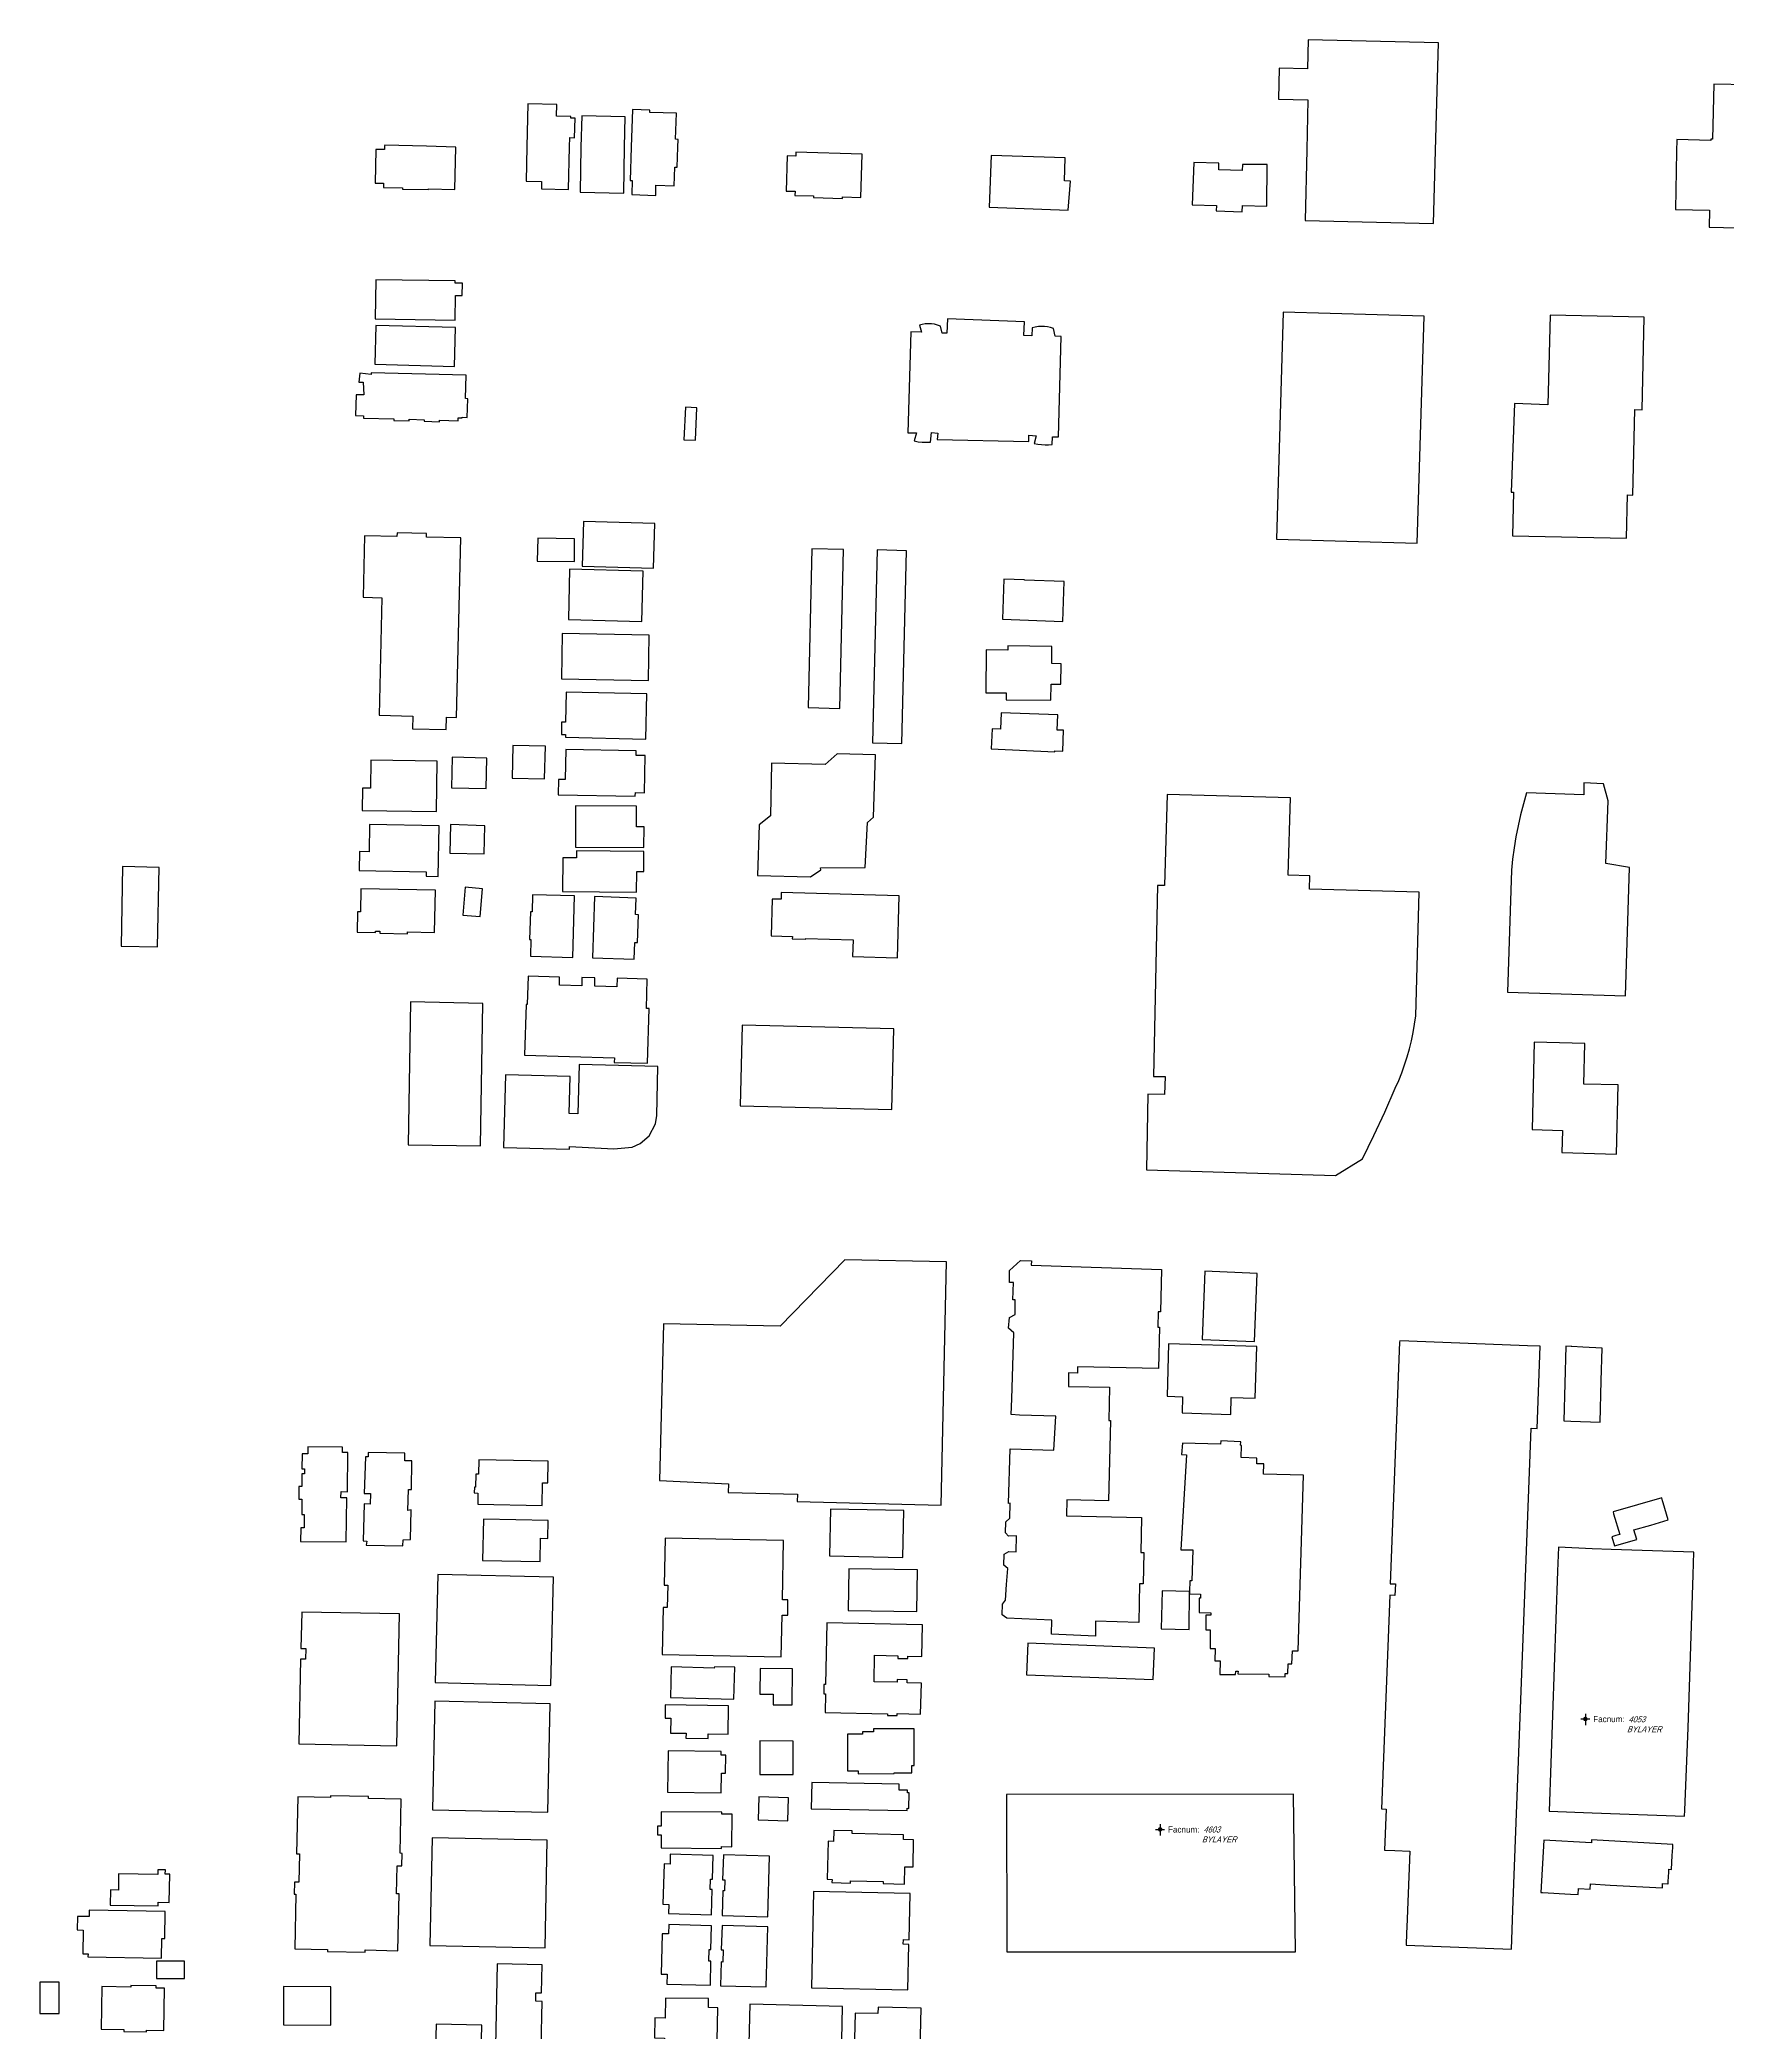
# Model space of a CAD drawing. Header units: inches. Extents: x 1273557 to 1282364, y 239587 to 246310.
# Drawn here: x 1273739 to 1274909, y 244189 to 245570 of the extents above; entities that cross this region are included whole.
import ezdxf
from ezdxf.enums import TextEntityAlignment as Align

# ---------------------------------------------------------------- set-up
doc = ezdxf.new("R2010")
doc.units = ezdxf.units.IN
doc.header["$MEASUREMENT"] = 0
doc.linetypes.add('DASHED2', pattern=[0.375, 0.25, -0.125])
for name, color, linetype, lineweight in [('BLDG-DATA', 159, 'DASHED2', 30), ('BLDG-NONUW-NOTUSED', 5, 'Continuous', 30), ('PRKG-UW-OFF', 62, 'Continuous', 30)]:
    doc.layers.add(name, color=color, linetype=linetype, lineweight=lineweight)
doc.layers.add('BLDG-UW', color=231, linetype='Continuous')
doc.layers.add('PRKG-DATA', color=255, linetype='Continuous')
doc.styles.add('SS_LITE', font='FRABK.TTF', dxfattribs={"height": 16})

# ---------------------------------------------------------------- blocks, each defined once
blk = doc.blocks.new('*U1')
for p, q in [((-3.1, 0), (3.1, 0)), ((0, 3.5), (0, -4.2))]:
    blk.add_line(p, q)
at = {"const_width": 1.5}
blk.add_lwpolyline([(-0.8, 0, 1), (0.8, 0, 1)], format="xyb", close=True, dxfattribs=at)
at = {"layer": 'BLDG-DATA', "color": 1, "style": 'SS_LITE'}
blk.add_text('Facnum:', height=4.2, dxfattribs=at).set_placement((27.3, -2.2), align=Align.RIGHT)
at = {"layer": 'BLDG-DATA', "color": 7, "style": 'SS_LITE', "oblique": 20, "width": 0.9, "flags": 8}
for tag, p in [('FACNUM', (30, -2.2)), ('OBJECT', (28.8, -9.2))]:
    blk.add_attdef(tag, p, '', height=4.2, dxfattribs=at)
blk = doc.blocks.new('*U8')
for p, q in [((-3.1, 0), (3.1, 0)), ((0, 3.5), (0, -4.2))]:
    blk.add_line(p, q)
at = {"const_width": 1.5}
blk.add_lwpolyline([(-0.8, 0, 1), (0.8, 0, 1)], format="xyb", close=True, dxfattribs=at)
at = {"layer": 'PRKG-DATA', "color": 1, "style": 'SS_LITE'}
blk.add_text('Facnum:', height=4.2, dxfattribs=at).set_placement((27.3, -2.2), align=Align.RIGHT)
at = {"layer": 'PRKG-DATA', "color": 7, "style": 'SS_LITE', "oblique": 20, "width": 0.9, "flags": 8}
for tag, p in [('FACNUM', (30, -2.2)), ('OBJECT', (28.8, -9.2))]:
    blk.add_attdef(tag, p, '', height=4.2, dxfattribs=at)

msp = doc.modelspace()

# ---------------------------------------------------------------- linework, layer by layer
at = {"layer": 'BLDG-NONUW-NOTUSED'}
for points in [[(1274617.8, 245493.6), (1274616.6, 245444.7), (1274705.7, 245442.7), (1274707.1, 245493.3), (1274709.1, 245567.8), (1274618.7, 245569.9), (1274618.3, 245549.9), (1274598.6, 245550.3), (1274598.1, 245528.7), (1274618.6, 245528.3)], [(1274874.4, 245500.8), (1274874.2, 245492.6), (1274873.3, 245452.4), (1274897, 245451.8), (1274896.7, 245440.1), (1274966.8, 245438.4), (1274967.8, 245477.8), (1274968.8, 245477.8), (1274969.1, 245492.2), (1274969.3, 245498.9), (1274930.4, 245499.8), (1274931.1, 245529.7), (1274923.5, 245529.9), (1274923.7, 245538.6), (1274899.9, 245539.1), (1274899, 245501), (1274897.8, 245501), (1274897.8, 245500.2)], [(1274106.7, 245495.7), (1274106.9, 245502.1), (1274110.2, 245502), (1274110.5, 245515.6), (1274107.5, 245515.7), (1274107.5, 245516.8), (1274097.6, 245517), (1274097.8, 245525.1), (1274077.7, 245525.6), (1274077.1, 245495.8), (1274076.5, 245472), (1274087.3, 245471.8), (1274087.2, 245466.6), (1274106, 245466.2)], [(1274148.7, 245472.5), (1274150.1, 245472.4), (1274149.8, 245462.7), (1274166.4, 245462.1), (1274166.6, 245469.1), (1274179.2, 245468.6), (1274179.6, 245481.7), (1274181.3, 245481.7), (1274181.8, 245495.4), (1274182, 245500.9), (1274180.2, 245501), (1274180.8, 245519), (1274162.3, 245519.6), (1274162.3, 245521.2), (1274150.4, 245521.6), (1274149.5, 245495.5)], [(1274144.8, 245495.5), (1274145.2, 245516.6), (1274115.1, 245517.2), (1274114.6, 245495.6), (1274114, 245464.2), (1274144.2, 245463.7)], [(1273990.9, 245467.3), (1273990.9, 245466.5), (1274009, 245466.1), (1274009, 245466.6), (1274027.1, 245466.2), (1274027.8, 245495.5), (1274007.4, 245496.1), (1274007.4, 245496.1), (1273978.6, 245496.8), (1273978.5, 245496.2), (1273978.5, 245493.8), (1273972.5, 245493.9), (1273971.9, 245470.6), (1273977.7, 245470.5), (1273977.6, 245467.6)], [(1274308.6, 245460.6), (1274309.5, 245490.6), (1274263.6, 245492), (1274263.5, 245489.3), (1274257.6, 245489.5), (1274256.8, 245465.1), (1274263, 245465), (1274262.9, 245462.1), (1274275.8, 245461.7), (1274275.8, 245460.6), (1274295.9, 245460), (1274295.9, 245461)], [(1274398.9, 245489.8), (1274397.6, 245453.8), (1274452.3, 245451.9), (1274454, 245472), (1274449.8, 245472.1), (1274450.3, 245488)], [(1274573.1, 245450.7), (1274573.2, 245455.1), (1274590.1, 245454.5), (1274590.4, 245483.4), (1274573.2, 245483.6), (1274573.1, 245479.3), (1274556.8, 245479.9), (1274556.9, 245484.3), (1274539.4, 245484.9), (1274538.4, 245455.6), (1274555.1, 245455), (1274554.9, 245451.3)], [(1274027.3, 245375.7), (1274027.6, 245392.8), (1274032.2, 245392.7), (1274032.4, 245401.2), (1274027.4, 245401.3), (1274027.4, 245402.8), (1273972.3, 245403.6), (1273971.9, 245376.6)], [(1274026.9, 245343.4), (1274027.7, 245370.4), (1273972.5, 245372), (1273971.6, 245345)], [(1274425.1, 245291.4), (1274425.1, 245295.9), (1274430.1, 245295.4), (1274428.9, 245290.2), (1274431.3, 245289.6), (1274433.8, 245289.3), (1274436.3, 245289.2), (1274438.8, 245289.2), (1274441.2, 245289.5), (1274441.4, 245294.8), (1274445.7, 245294.7), (1274447.4, 245364.3), (1274443.3, 245364.6), (1274442.2, 245369.8), (1274440.2, 245370.5), (1274438.1, 245371), (1274436, 245371.2), (1274433.8, 245371.3), (1274431.7, 245371.1), (1274429.5, 245370.8), (1274427.5, 245370.2), (1274427.2, 245364.7), (1274421.6, 245364.9), (1274422, 245374.5), (1274368.6, 245376.5), (1274368.3, 245366.6), (1274364.9, 245366.6), (1274363.8, 245371.4), (1274361.8, 245372.2), (1274359.8, 245372.7), (1274357.6, 245373), (1274355.5, 245373.1), (1274353.3, 245373), (1274351.2, 245372.6), (1274349.2, 245372.1), (1274350.6, 245367.2), (1274343.2, 245367.6), (1274341.3, 245297.6), (1274347.2, 245297.4), (1274345.5, 245291.9), (1274348.3, 245291.3), (1274351.2, 245291), (1274354.1, 245291), (1274356.9, 245291.1), (1274357.7, 245297.8), (1274362.1, 245297.3), (1274361.6, 245292.8)], [(1274601.3, 245381.1), (1274596.7, 245223.8), (1274694.4, 245220.9), (1274699.1, 245378.3)], [(1274845.1, 245313.6), (1274850.2, 245313.5), (1274851.7, 245377.6), (1274786.5, 245379.1), (1274784.9, 245317), (1274761.9, 245317.9), (1274759.4, 245256.4), (1274761, 245256.4), (1274760.3, 245226.2), (1274839.5, 245224.4), (1274840.2, 245254.5), (1274843.8, 245254.4)], [(1274005.9, 245306.6), (1274005.9, 245305.5), (1274016.5, 245305.2), (1274016.5, 245306.3), (1274029.4, 245305.9), (1274029.5, 245308), (1274032.3, 245307.9), (1274032.3, 245308.3), (1274035.8, 245308.2), (1274036.2, 245321.1), (1274034.5, 245321.2), (1274035, 245337.4), (1273969.1, 245339.1), (1273969.1, 245338), (1273961.4, 245338.9), (1273960.6, 245332.6), (1273963.7, 245332.6), (1273964, 245323.8), (1273958.8, 245323.9), (1273958.4, 245309.5), (1273963.8, 245309.3), (1273963.8, 245307.7), (1273984.8, 245307.2), (1273984.8, 245306.1), (1273995.6, 245305.8), (1273995.6, 245306.9)], [(1274194.9, 245314.9), (1274187, 245315.3), (1274185.9, 245292.7), (1274193.9, 245292.3)], [(1274164.8, 245203.6), (1274165.7, 245234.7), (1274116.3, 245236.1), (1274115.4, 245205)], [(1274031.3, 245224.6), (1274007.4, 245225.2), (1274007.5, 245227.7), (1273987.1, 245228.2), (1273987, 245225.6), (1273964.6, 245226.1), (1273963.6, 245183.5), (1273976.5, 245183.2), (1273974.6, 245101.7), (1273998.1, 245101.1), (1273997.9, 245092.4), (1274021.1, 245091.8), (1274021.3, 245100.4), (1274028.4, 245100.2)], [(1274110.2, 245224), (1274084.6, 245224.4), (1274084.3, 245208.6), (1274110, 245208.2)], [(1274296.7, 245216.7), (1274274.7, 245217.2), (1274272.1, 245107), (1274294.1, 245106.5)], [(1274316.8, 245082.7), (1274337.1, 245082.2), (1274340.3, 245215.8), (1274320, 245216.3)], [(1274105.9, 245168), (1274156.8, 245166.8), (1274157.7, 245201.7), (1274106.7, 245203)], [(1274448.6, 245166.8), (1274449.5, 245194.5), (1274422, 245195.4), (1274422, 245195.5), (1274407.8, 245196), (1274406.8, 245168.3)], [(1274161.9, 245157.2), (1274101.6, 245158.4), (1274101, 245127), (1274161.4, 245125.9)], [(1274440.4, 245112.2), (1274440.5, 245123.3), (1274447.2, 245123.3), (1274447.4, 245137.4), (1274441, 245137.5), (1274441.1, 245149.5), (1274410.6, 245149.8), (1274410.6, 245146.9), (1274395.6, 245147.1), (1274395.2, 245117.3), (1274409.4, 245117.2), (1274409.3, 245112.5)], [(1274159.6, 245085.2), (1274160.3, 245116.5), (1274104.4, 245117.7), (1274103.9, 245096.9), (1274101.2, 245096.9), (1274101, 245088.4), (1274103.8, 245088.3), (1274103.8, 245086.5)], [(1274405.8, 245103.4), (1274405.4, 245092), (1274399.6, 245092.3), (1274399, 245078.4), (1274443, 245076.3), (1274443, 245077), (1274448.6, 245076.8), (1274449.1, 245091.4), (1274444.8, 245091.5), (1274445.2, 245102)], [(1274089.9, 245080.2), (1274067.3, 245080.7), (1274066.8, 245058.1), (1274089.4, 245057.6)], [(1273969, 245070.6), (1273968.7, 245051.1), (1273963.1, 245051.2), (1273962.9, 245035.8), (1274014.4, 245035.1), (1274014.9, 245069.9)], [(1274048.9, 245051), (1274049.4, 245072.1), (1274025.3, 245072.6), (1274024.8, 245051.5)], [(1274104.1, 245078), (1274103.7, 245057.2), (1274099.1, 245057.3), (1274098.9, 245046.6), (1274152.2, 245045.6), (1274152.3, 245048.2), (1274158.6, 245048), (1274159.1, 245073.8), (1274152.9, 245073.9), (1274152.9, 245077)], [(1274311.6, 244996.1), (1274313.3, 245027.5), (1274317.5, 245031.2), (1274318.7, 245074.3), (1274292.2, 245075.1), (1274283.9, 245067.7), (1274246.8, 245068.5), (1274246, 245032), (1274238.2, 245025.7), (1274237, 244990.7), (1274273.8, 244989.7), (1274281, 244994.6), (1274280.6, 244995.9)], [(1274757, 244909.9), (1274838.7, 244907.2), (1274841.6, 244996.3), (1274825.2, 244999), (1274826.8, 245042.5), (1274823.6, 245054.3), (1274809.9, 245055), (1274809.9, 245046.5), (1274770.1, 245047.9), (1274768, 245040.4), (1274766, 245032.8), (1274764.3, 245025.2), (1274762.8, 245017.5), (1274761.5, 245009.8), (1274760.5, 245002), (1274759.7, 244994.3)], [(1274158.2, 245010.1), (1274158.3, 245024.4), (1274153.2, 245024.5), (1274153.2, 245038.8), (1274110.9, 245039), (1274110.8, 245010.4)], [(1274511.5, 244851.4), (1274519.5, 244851.3), (1274519.2, 244838.9), (1274507.7, 244839.1), (1274506.6, 244786.7), (1274637.8, 244782.8), (1274656.4, 244794.2), (1274664.2, 244810.4), (1274671.8, 244826.7), (1274679.1, 244843.2), (1274681.5, 244848.5), (1274683.6, 244853.9), (1274685.6, 244859.4), (1274687.4, 244864.9), (1274689, 244870.5), (1274690.3, 244876.1), (1274691.5, 244881.8), (1274692.5, 244887.6), (1274693.3, 244893.3), (1274695.7, 244979.1), (1274619.6, 244981.2), (1274619.9, 244990.5), (1274604.9, 244991), (1274606.4, 245044.4), (1274521.1, 245046.8), (1274519.2, 244983.7), (1274514.3, 244983.8)], [(1274007.3, 244993.3), (1274007.2, 244990.2), (1274015.6, 244990), (1274016.2, 245025.2), (1273968.1, 245026.1), (1273967.8, 245007.1), (1273961.1, 245007.2), (1273960.8, 244994.1)], [(1274024.2, 245025.9), (1274023.6, 245006.2), (1274047.4, 245005.6), (1274047.9, 245025.2)], [(1273822.2, 244996.3), (1273796.8, 244996.8), (1273795.8, 244941.6), (1273821.1, 244941.1)], [(1274111.6, 245007.8), (1274111.6, 245003), (1274102, 245003), (1274101.8, 244979.5), (1274153.2, 244979.1), (1274153.3, 244993.4), (1274158.1, 244993.4), (1274158.2, 245007.4)], [(1274044.8, 244962.2), (1274046.4, 244981.5), (1274034.3, 244982.5), (1274032.7, 244963.2)], [(1273994.3, 244951.6), (1274013.1, 244951.2), (1274013.8, 244980.4), (1273962.1, 244981.5), (1273961.7, 244965.4), (1273959.7, 244965.4), (1273959.4, 244951.4), (1273972.2, 244951.1), (1273972.2, 244952.1), (1273975.2, 244952.1), (1273975.1, 244950.7), (1273994.3, 244950.3)], [(1274110, 244976.5), (1274081.1, 244977.3), (1274080.8, 244965.5), (1274079.6, 244965.5), (1274079, 244946.4), (1274079.9, 244946.3), (1274079.6, 244934.7), (1274108.9, 244933.9)], [(1274122.5, 244933.7), (1274151.5, 244932.7), (1274151.9, 244944.2), (1274153.9, 244944.2), (1274154.5, 244963.5), (1274152.5, 244963.6), (1274152.9, 244975), (1274124, 244976)], [(1274253.5, 244978.9), (1274253.4, 244974.2), (1274247.2, 244974.3), (1274246.5, 244948.8), (1274261.2, 244948.4), (1274261.1, 244946.7), (1274270.4, 244946.5), (1274270.4, 244947), (1274303.2, 244946), (1274302.9, 244934.6), (1274334, 244933.7), (1274335.2, 244976.6)], [(1274137.8, 244864.3), (1274137.7, 244861.1), (1274160.7, 244860.5), (1274161.9, 244898.5), (1274160, 244898.5), (1274160.6, 244918.8), (1274139.6, 244919.4), (1274139.4, 244913.4), (1274124.1, 244913.9), (1274124.3, 244919.8), (1274115.3, 244920), (1274115.1, 244914.2), (1274099.6, 244914.6), (1274099.7, 244920.3), (1274077.9, 244920.9), (1274077.3, 244901.2), (1274076.5, 244901.2), (1274075.5, 244866.2)], [(1273994.8, 244803.9), (1274044.9, 244803.3), (1274046.6, 244902), (1273996.5, 244903.1)], [(1274330.1, 244828.5), (1274331.5, 244884.3), (1274226.3, 244886.9), (1274225, 244831)], [(1274809.9, 244846.1), (1274810.6, 244874.3), (1274775.5, 244875.1), (1274774.1, 244814.5), (1274795, 244814), (1274794.6, 244798.6), (1274832.5, 244797.6), (1274833.6, 244845.5)], [(1274107, 244851.4), (1274062.3, 244852.5), (1274061, 244802.1), (1274106.6, 244801), (1274106.7, 244802.8), (1274137.3, 244801.3), (1274150.2, 244802.3), (1274155.6, 244804.9), (1274161.9, 244810.1), (1274166.2, 244818.6), (1274167.1, 244824.2), (1274168, 244858.3), (1274113.3, 244859.7), (1274112.4, 244825.4), (1274106.4, 244825.6)], [(1274368.1, 244722.8), (1274297.5, 244724.3), (1274252.7, 244678.2), (1274171.7, 244680), (1274169.1, 244571.3), (1274216.8, 244569), (1274216.6, 244563.1), (1274264.6, 244561.9), (1274264.4, 244556.7), (1274364.3, 244554.1)], [(1274412.2, 244555.6), (1274410.9, 244555.3), (1274412.1, 244593.3), (1274442.5, 244592.4), (1274443.7, 244615.9), (1274418.6, 244616.7), (1274412.8, 244617.1), (1274413.4, 244628), (1274414.8, 244673.7), (1274410.9, 244677), (1274411.6, 244684.4), (1274415.6, 244686.4), (1274415.6, 244696.6), (1274414, 244696.6), (1274414.4, 244708.5), (1274411.6, 244708.6), (1274411.8, 244716.9), (1274419.4, 244723.8), (1274426.9, 244723.6), (1274426.6, 244720.5), (1274517, 244717.5), (1274516.4, 244688.2), (1274514.8, 244688.2), (1274514.5, 244677.6), (1274515.6, 244677.6), (1274515, 244649), (1274458.9, 244650.2), (1274458.8, 244645.8), (1274452.7, 244645.9), (1274452.5, 244636.5), (1274481.1, 244635.9), (1274480.6, 244613), (1274481.6, 244613), (1274480.4, 244557.3), (1274451.5, 244557.9), (1274451.3, 244546.8), (1274503.3, 244545.7), (1274502.8, 244521.5), (1274504.9, 244521.4), (1274504.4, 244499.6), (1274501.9, 244499.7), (1274501.4, 244472.8), (1274471.3, 244473.8), (1274471.3, 244463.5), (1274440.7, 244464.9), (1274441, 244474.4), (1274409.8, 244475.9), (1274406.7, 244478.2), (1274406.9, 244485.7), (1274408.9, 244488.3), (1274409.7, 244499.3), (1274410.6, 244510.4), (1274407.7, 244512.7), (1274408, 244520.3), (1274411.2, 244522), (1274416.2, 244521.8), (1274416.5, 244533), (1274411.1, 244532.7), (1274408.9, 244535.1), (1274409.2, 244542.7), (1274412, 244545.3)], [(1274545.2, 244669), (1274581.6, 244667.6), (1274583.4, 244714.9), (1274547.1, 244716.3)], [(1274531.4, 244618.1), (1274565.1, 244617.1), (1274565.4, 244628.9), (1274582.1, 244628.4), (1274583.1, 244664.3), (1274521.9, 244666), (1274520.9, 244629.7), (1274531.7, 244629.4)], [(1274779.6, 244664.4), (1274770.8, 244664.7), (1274688.6, 244667.9), (1274682.2, 244668.1), (1274682.1, 244667.3), (1274675.7, 244499.7), (1274679.2, 244499.6), (1274678.9, 244491.7), (1274675.3, 244491.8), (1274669.6, 244343.7), (1274672.8, 244343.6), (1274671.7, 244315.1), (1274678.9, 244314.8), (1274689.2, 244314.4), (1274688.7, 244302.7), (1274687.2, 244261.8), (1274687, 244257.7), (1274686.7, 244249.3), (1274759.6, 244246.5), (1274760.6, 244273.5), (1274773.4, 244607.5), (1274777.4, 244607.3)], [(1274821.9, 244640.5), (1274822.6, 244663), (1274809.1, 244663.7), (1274801.5, 244664.2), (1274801, 244664.2), (1274797.4, 244664.4), (1274795.9, 244612.6), (1274800.9, 244612.4), (1274821.1, 244611.8)], [(1274615.6, 244575), (1274587.8, 244575.8), (1274588.1, 244582.8), (1274583.1, 244582.9), (1274583.2, 244586.8), (1274572.2, 244587.2), (1274572.5, 244595.6), (1274571.9, 244595.7), (1274572, 244598.2), (1274558.1, 244598.7), (1274558, 244596.4), (1274531.6, 244597.2), (1274531, 244589.3), (1274534.5, 244589.1), (1274530.5, 244523.2), (1274538.9, 244523.3), (1274538.2, 244501.7), (1274536.7, 244501.7), (1274536.5, 244494.3), (1274536.5, 244492.7), (1274544.1, 244492.6), (1274544.1, 244489.8), (1274543.2, 244489.8), (1274543.1, 244479.7), (1274551.2, 244479.5), (1274551.2, 244478), (1274547.8, 244478), (1274547.7, 244467.7), (1274550.9, 244467.7), (1274550.7, 244454.9), (1274554.2, 244454.8), (1274554, 244446.4), (1274557.8, 244446.3), (1274557.6, 244436.9), (1274568.4, 244436.8), (1274568.5, 244439.2), (1274570.1, 244439.2), (1274570, 244437.4), (1274591.4, 244437.1), (1274591.4, 244435.5), (1274602.8, 244435.2), (1274602.9, 244437.5), (1274604.6, 244437.5), (1274604.8, 244444.2), (1274607.5, 244444.2), (1274607.8, 244453.3), (1274611.8, 244453.2)], [(1273952.2, 244559.4), (1273948.2, 244559.4), (1273948.3, 244563.6), (1273952.7, 244563.5), (1273953, 244590.7), (1273949.2, 244590.8), (1273949.2, 244594.5), (1273925.2, 244594.7), (1273925.2, 244589.8), (1273921.2, 244589.8), (1273921.1, 244579.3), (1273923, 244579.3), (1273922.9, 244576), (1273921.1, 244576), (1273921, 244567.1), (1273919, 244567.1), (1273918.9, 244558.4), (1273921.1, 244558.3), (1273921, 244547.7), (1273922.8, 244547.7), (1273922.7, 244538.4), (1273920.3, 244538.4), (1273920.2, 244529.1), (1273951.8, 244528.8)], [(1273995, 244565), (1273997.1, 244565), (1273997.4, 244584.9), (1273992.6, 244585), (1273992.6, 244590.2), (1273967, 244590.6), (1273967, 244587.7), (1273965.2, 244587.7), (1273964.4, 244562.4), (1273968.6, 244562.2), (1273968.4, 244555), (1273964.4, 244555.1), (1273963.6, 244529.6), (1273966.1, 244529.3), (1273965.6, 244526.4), (1273991.2, 244526), (1273991.3, 244530.1), (1273996.5, 244530.5), (1273996.8, 244551), (1273994.5, 244550.5)], [(1274087.7, 244553.9), (1274088, 244569.8), (1274091.6, 244569.7), (1274091.9, 244584.6), (1274043.8, 244585.6), (1274043.6, 244575.7), (1274041.6, 244575.7), (1274041.4, 244566.7), (1274040.7, 244566.7), (1274040.6, 244562.7), (1274043.2, 244562.6), (1274043, 244554.8)], [(1274830.1, 244549.6), (1274830.5, 244548.2), (1274834.7, 244533.9), (1274832, 244533.2), (1274829.2, 244532.3), (1274831, 244526), (1274846.5, 244530.5), (1274844.5, 244537.1), (1274856.2, 244540.4), (1274868.4, 244544), (1274864.9, 244555.9), (1274864.5, 244557.1), (1274863.9, 244559.4)], [(1274047, 244544.5), (1274046.4, 244515.9), (1274086.2, 244515.1), (1274086.6, 244531.3), (1274091.6, 244531.2), (1274091.8, 244543.6)], [(1274287.7, 244551.5), (1274287, 244519.1), (1274337.7, 244518), (1274338.4, 244550.4)], [(1274254.1, 244477.9), (1274257.9, 244477.9), (1274258.1, 244488.6), (1274254.2, 244488.7), (1274255, 244529.7), (1274172.9, 244531.4), (1274172.2, 244498.8), (1274174.8, 244498.7), (1274174.4, 244483.3), (1274171.6, 244483.3), (1274171, 244450.7), (1274253.5, 244449.1)], [(1274013.5, 244431.3), (1274093.7, 244429.3), (1274095.6, 244504.2), (1274015.4, 244506.2)], [(1274347.4, 244480.4), (1274347.8, 244509.4), (1274300.2, 244510.1), (1274299.8, 244481.1)], [(1274516.8, 244468.5), (1274536.2, 244468), (1274536.5, 244494.3), (1274517.5, 244494.8)], [(1273988.7, 244478.8), (1273921, 244480.1), (1273920.5, 244454.9), (1273923.9, 244454.9), (1273923.7, 244447.4), (1273920.2, 244447.5), (1273919.1, 244388.7), (1273986.9, 244387.4)], [(1274318.2, 244450.2), (1274334.3, 244449.8), (1274334.3, 244448), (1274341.3, 244447.9), (1274341.3, 244449.6), (1274350.9, 244449.4), (1274351.4, 244471.3), (1274285.1, 244472.7), (1274284.2, 244429.9), (1274283, 244429.9), (1274282.9, 244423.5), (1274284.1, 244423.4), (1274283.8, 244410.5), (1274327, 244409.6), (1274327, 244408.5), (1274333.8, 244408.4), (1274333.9, 244409.7), (1274350.1, 244409.3), (1274350.6, 244430.8), (1274340.8, 244431), (1274340.8, 244433.1), (1274333.8, 244433.3), (1274333.8, 244431.5), (1274317.8, 244431.8)], [(1274424.3, 244458.5), (1274423.5, 244436.7), (1274511.4, 244433.4), (1274512.2, 244455.1)], [(1274221.2, 244441.9), (1274207.1, 244442.2), (1274207, 244441.2), (1274177.2, 244442.1), (1274176.6, 244421), (1274220.6, 244419.8)], [(1274261.2, 244440.8), (1274238.9, 244441), (1274238.7, 244423.3), (1274247.9, 244423.2), (1274247.8, 244415.8), (1274261, 244415.7)], [(1274011.6, 244343.1), (1274091.7, 244341.4), (1274093.3, 244416.6), (1274013.2, 244418.3)], [(1274173, 244415.7), (1274172.9, 244406.5), (1274176.8, 244406.5), (1274176.7, 244396.2), (1274187.5, 244396.1), (1274187.4, 244392.7), (1274202.8, 244392.5), (1274202.8, 244395.6), (1274216.7, 244395.5), (1274216.9, 244415.2)], [(1274238.6, 244390.8), (1274238.6, 244367.6), (1274261.6, 244367.6), (1274261.6, 244390.7)], [(1274331.8, 244368.1), (1274331.8, 244368.7), (1274344, 244368.7), (1274344, 244373.7), (1274345.5, 244373.7), (1274345.5, 244399.2), (1274317.3, 244399.1), (1274317.3, 244397.2), (1274309.8, 244397.1), (1274309.8, 244395.4), (1274299.3, 244395.4), (1274299.3, 244370), (1274306.8, 244370), (1274306.8, 244368)], [(1274212, 244368.5), (1274214.9, 244368.5), (1274215.1, 244381), (1274211.8, 244381), (1274211.8, 244383.4), (1274175, 244384), (1274174.6, 244355.3), (1274211.7, 244354.7)], [(1274274.6, 244361.9), (1274274.3, 244343.7), (1274340.8, 244342.6), (1274340.8, 244344.1), (1274341.9, 244344), (1274342.1, 244354.8), (1274340.9, 244354.8), (1274340.9, 244356.6), (1274335.2, 244356.7), (1274335.3, 244360.9)], [(1273919, 244292.8), (1273915.9, 244292.9), (1273915.7, 244284.6), (1273916.9, 244284.6), (1273916.2, 244246.7), (1273938.8, 244246.3), (1273938.8, 244244.9), (1273965, 244244.4), (1273965, 244245.9), (1273987.7, 244245.4), (1273988.5, 244284.8), (1273986.8, 244284.8), (1273987.2, 244304.3), (1273990.5, 244304.2), (1273990.6, 244312.8), (1273989.3, 244312.9), (1273990, 244350.4), (1273967.4, 244350.9), (1273967.4, 244352.3), (1273941, 244352.8), (1273940.9, 244351.5), (1273918.2, 244352), (1273917.4, 244312.5), (1273919.4, 244312.5)], [(1274237.8, 244352), (1274237.4, 244336.2), (1274257.9, 244335.5), (1274258.4, 244351.4)], [(1274219.5, 244340.1), (1274212.2, 244340.1), (1274212.2, 244341.5), (1274170.3, 244341.7), (1274170.3, 244331.6), (1274167.6, 244331.6), (1274167.6, 244325.7), (1274170.1, 244325.7), (1274170.1, 244316.6), (1274212, 244316.3), (1274212.1, 244317.5), (1274219.3, 244317.4)], [(1274089.7, 244247.4), (1274091.2, 244322.1), (1274011.4, 244323.7), (1274009.9, 244249)], [(1274302.6, 244326.6), (1274302.7, 244328.4), (1274289.9, 244328.7), (1274289.7, 244321.1), (1274286, 244321.2), (1274285.3, 244294.9), (1274288.7, 244294.8), (1274288.6, 244292.6), (1274301.5, 244292.3), (1274301.5, 244293.9), (1274324, 244293.4), (1274324, 244291.9), (1274338.8, 244291.6), (1274339.1, 244303.6), (1274344.8, 244303.5), (1274345.2, 244322.2), (1274338.2, 244322.4), (1274338.3, 244325.7)], [(1274815.2, 244322.2), (1274815.1, 244320.1), (1274782.1, 244321.9), (1274780.1, 244285.7), (1274781.2, 244285.7), (1274800.7, 244284.6), (1274806, 244284.3), (1274806.2, 244288.5), (1274814.2, 244288), (1274814.4, 244291.7), (1274828.1, 244290.9), (1274864.3, 244288.9), (1274864.5, 244292), (1274868.1, 244291.8), (1274868.3, 244291.8), (1274868.3, 244293.4), (1274868.7, 244299.8), (1274868.8, 244301.8), (1274870.6, 244301.7), (1274871.2, 244311.3), (1274871.5, 244316.9), (1274871.6, 244319.1)], [(1274204.2, 244287.8), (1274204.4, 244295), (1274205.7, 244295), (1274206.2, 244311.4), (1274176.5, 244312.2), (1274176.4, 244305.4), (1274172.2, 244305.6), (1274171.4, 244277.6), (1274175.4, 244277.5), (1274175.2, 244271.2), (1274205.1, 244270.3), (1274205.6, 244287.8)], [(1274213.3, 244311.9), (1274212.8, 244294.5), (1274214.4, 244294.4), (1274214.2, 244286.8), (1274213, 244286.8), (1274212.5, 244269.7), (1274244.2, 244268.8), (1274245.4, 244311)], [(1273794, 244298.6), (1273793.9, 244287.4), (1273788.5, 244287.5), (1273788.3, 244277), (1273821.4, 244276.5), (1273821.5, 244279.1), (1273829.2, 244278.9), (1273829.5, 244298.4), (1273826.4, 244298.5), (1273826.5, 244301.5), (1273821.3, 244301.5), (1273821.2, 244298.1)], [(1274275.8, 244286.4), (1274274.4, 244219.7), (1274341.2, 244218.3), (1274341.9, 244249.8), (1274338, 244249.9), (1274338.1, 244253.1), (1274342.1, 244253), (1274342.8, 244285)], [(1273773.7, 244273.6), (1273773.6, 244269.1), (1273765.6, 244269.2), (1273765.4, 244259.8), (1273769.5, 244259.7), (1273769.2, 244243.3), (1273772.9, 244243.2), (1273772.8, 244241.2), (1273823.9, 244240.1), (1273824.1, 244253.9), (1273826, 244253.9), (1273826.4, 244272.6)], [(1274203.5, 244246.2), (1274204.7, 244246.2), (1274205.2, 244262.6), (1274175.5, 244263.5), (1274175.3, 244257), (1274170.8, 244257.1), (1274170.1, 244229.2), (1274174.3, 244229.1), (1274174.1, 244222.3), (1274204.3, 244221.4), (1274204.7, 244238.2), (1274203.3, 244238.2)], [(1274212.9, 244237.5), (1274211.8, 244237.6), (1274211.3, 244221.1), (1274243, 244220.3), (1274244.2, 244262), (1274212.4, 244262.9), (1274211.9, 244246), (1274213.2, 244246)], [(1273839.7, 244226.1), (1273839.7, 244238.2), (1273820.3, 244238.1), (1273820.3, 244226.1)], [(1273752.9, 244223.6), (1273739.4, 244223.5), (1273739.5, 244201.8), (1273752.9, 244201.8)], [(1274055.4, 244179.4), (1274086.9, 244178.7), (1274087.6, 244210.2), (1274083.2, 244210.3), (1274083.4, 244216.2), (1274087.3, 244216.1), (1274087.8, 244235.7), (1274056.6, 244236.3)], [(1273797.6, 244190.8), (1273797.6, 244189.4), (1273813.3, 244189.2), (1273813.3, 244190.2), (1273825.4, 244190), (1273825.9, 244219.4), (1273820, 244219.5), (1273820.1, 244221), (1273802.6, 244221.3), (1273802.6, 244220.1), (1273782.4, 244220.5), (1273781.9, 244191.1)], [(1273941.1, 244193.7), (1273941.2, 244220.3), (1273908.4, 244220.5), (1273908.3, 244193.9)], [(1274202.3, 244183.3), (1274209.1, 244183.2), (1274209.5, 244205.9), (1274203, 244206), (1274203.1, 244212.2), (1274173.1, 244212.6), (1274172.9, 244198.6), (1274165.7, 244198.8), (1274165.5, 244184.9), (1274172.4, 244184.8), (1274172.2, 244170.4), (1274202.1, 244169.9)], [(1274012.7, 244135), (1274044.4, 244134.3), (1274045.8, 244193.8), (1274014.1, 244194.5)]]:
    msp.add_lwpolyline(points, close=True, dxfattribs=at)
for points in [[(1274295.5, 244183.3), (1274296, 244206.8), (1274231.6, 244208.3), (1274229.7, 244125.7)], [(1274348.4, 244119), (1274350.4, 244205.5), (1274320.6, 244206.2), (1274320.5, 244201.8), (1274304.6, 244202.2), (1274304, 244175.5)]]:
    msp.add_lwpolyline(points, dxfattribs=at)
at = {"layer": 'BLDG-UW'}
msp.add_lwpolyline([(1274785.8, 244342), (1274815.6, 244340.9), (1274879.7, 244338.7), (1274879.8, 244342.7), (1274882.1, 244399.9), (1274885.6, 244505.9), (1274885.6, 244505.9), (1274886.1, 244521.7), (1274828.7, 244523.5), (1274815.7, 244524), (1274792.3, 244525), (1274791.7, 244508.5)], close=True, dxfattribs=at)
at = {"layer": 'PRKG-UW-OFF'}
msp.add_lwpolyline([(1274409.7, 244353.6), (1274409.8, 244244.7), (1274610, 244244.7), (1274608.5, 244353.8), (1274409.7, 244353.6)], close=True, dxfattribs=at)

# ---------------------------------------------------------------- block references
at = {"layer": 'BLDG-DATA'}
ref = msp.add_blockref('*U1', (1274810.9, 244406), dxfattribs=at)
ref.add_attrib('FACNUM', '4053', (1274840.8, 244403.7), dxfattribs={"color": 7, "height": 4.2, "style": 'SS_LITE', "oblique": 20, "width": 0.9})
ref.add_attrib('OBJECT', 'BYLAYER', (1274839.7, 244396.8), dxfattribs={"color": 7, "height": 4.2, "style": 'SS_LITE', "oblique": 20, "width": 0.9})
at = {"layer": 'PRKG-DATA'}
ref = msp.add_blockref('*U8', (1274516.1, 244329.5), dxfattribs=at)
ref.add_attrib('FACNUM', '4603', (1274546.1, 244327.3), dxfattribs={"color": 7, "height": 4.2, "style": 'SS_LITE', "oblique": 20, "width": 0.9})
ref.add_attrib('OBJECT', 'BYLAYER', (1274545, 244320.4), dxfattribs={"color": 7, "height": 4.2, "style": 'SS_LITE', "oblique": 20, "width": 0.9})

doc.saveas('drawing.dxf')
